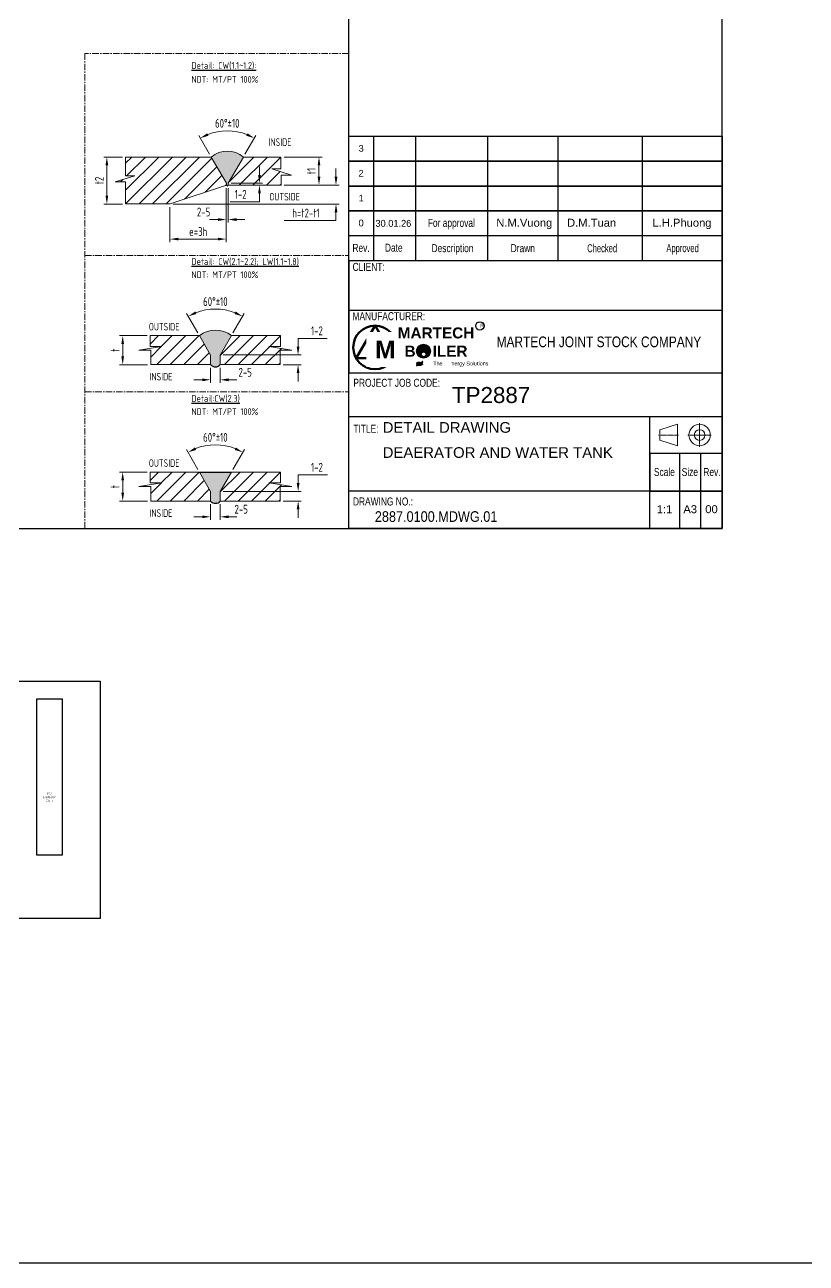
# Model space of a CAD drawing. Header units: millimetres. Extents: x -46397 to 283259, y -8690 to 23983.
# Drawn here: x 27470 to 34975, y -8690 to 3203 of the extents above; entities that cross this region are included whole.
import ezdxf
from ezdxf.enums import TextEntityAlignment as Align

# ---------------------------------------------------------------- set-up
doc = ezdxf.new("R2010")
doc.units = ezdxf.units.MM
doc.linetypes.add('CENTER', pattern=[2, 1.25, -0.25, 0.25, -0.25])
doc.layers.get('Defpoints').update_dxf_attribs({"lineweight": 0})
for name, color, linetype, lineweight in [('AM_8', 1, 'Continuous', 25), ('DAM_8', 1, 'Continuous', 25), ('DCenterline8', 8, 'CENTER', 5), ('Dtext', 255, 'Continuous', 20), ('KÍCH THƯỚC', 8, 'Continuous', 5), ('PHANTOM 2', 8, 'Continuous', 0), ('ĐƯỜNG CƠ BẢN', 7, 'Continuous', 0), ('ĐƯỜNG TÂM', 8, 'CENTER', 5)]:
    doc.layers.add(name, color=color, linetype=linetype, lineweight=lineweight)
doc.styles.add('Chu va so', font='arial.ttf')
doc.styles.add('GHI CHÚ 1', font='isocp_IV25.ttf', dxfattribs={"width": 0.8})
doc.styles.get("Standard").update_dxf_attribs({"font": 'isocp.shx', "width": 0.8})
doc.styles.add('TCVN', font='arial.ttf')
doc.styles.add('TEXT', font='arial.ttf', dxfattribs={"height": 124})
doc.dimstyles.new('1-30SCALE', dxfattribs={"dimtxt": 75, "dimasz": 75, "dimexe": 37.5, "dimexo": 30, "dimgap": 30, "dimtad": 1, "dimtoh": 1, "dimdec": 0, "dimdsep": 46, "dimtxsty": 'GHI CHÚ 1', "dimcen": 0.09, "dimclrd": 256, "dimclre": 256, "dimclrt": 2, "dimadec": 0, "dimazin": 0, "dimtfac": 1, "dimtdec": 0, "dimtofl": 0, "dimtmove": 0, "dimatfit": 3, "dimfxl": 1, "dimlwd": 0, "dimlwe": 0, "dimarcsym": 0})
doc.dimstyles.new('1-30SCALE$2', dxfattribs={"dimtxt": 75, "dimasz": 75, "dimexe": 37.5, "dimexo": 30, "dimgap": 30, "dimtad": 1, "dimtoh": 1, "dimdec": 0, "dimdsep": 46, "dimtxsty": 'GHI CHÚ 1', "dimcen": 0.09, "dimclrd": 256, "dimclre": 256, "dimclrt": 2, "dimadec": 0, "dimazin": 0, "dimtfac": 1, "dimtdec": 0, "dimtofl": 0, "dimtmove": 0, "dimatfit": 3, "dimfxl": 1, "dimlwd": 0, "dimlwe": 0, "dimarcsym": 0})
pattern_1 = [(45, (-210695.01, -22298.64), (-65.100476, 65.100476), [])]
pattern_2 = [(45, (-210695.01, -21797.84), (-65.100476, 65.100476), [])]
pattern_3 = [(45, (-210695.01, -23107.905), (-65.100476, 65.100476), [])]

# ---------------------------------------------------------------- blocks, each defined once
blk = doc.blocks.new('*D166')
at = {"layer": 'Defpoints', "color": 0, "transparency": 16777216}
for p in [(29505, 2177), (29260, 1933), (29570, 1933), (29406, 1681), (29424, 1681)]:
    blk.add_point(p, dxfattribs=at)
at = {"layer": 'PHANTOM 2', "linetype": 'Continuous', "lineweight": 0, "transparency": 16777216}
for p, q in [((29245, 1959), (29141, 2141)), ((29585, 1959), (29690, 2141))]:
    blk.add_line(p, q, dxfattribs=at)
blk.add_arc((29415, 1665), 519, 68.833, 111.167, dxfattribs=at)
at = {"layer": 'PHANTOM 2', "transparency": 16777216}
for points in [[(29233, 2137), (29222, 2161), (29156, 2115)], [(29609, 2161), (29597, 2137), (29675, 2115)]]:
    blk.add_solid(points, dxfattribs=at)
at = {"layer": 'PHANTOM 2', "color": 2, "transparency": 16777216, "insert": (29415, 2257), "char_height": 85, "attachment_point": 5, "style": 'GHI CHÚ 1'}
blk.add_mtext('60°%%P10', dxfattribs=at)
blk = doc.blocks.new('*D167')
at = {"layer": 'Defpoints', "color": 0, "transparency": 16777216}
for p in [(29406, 1663), (28865, 1482), (28865, 1145)]:
    blk.add_point(p, dxfattribs=at)
at = {"layer": 'PHANTOM 2', "linetype": 'Continuous', "lineweight": 0, "transparency": 16777216}
for p, q in [((29406, 1633), (29406, 1115)), ((28865, 1452), (28865, 1115)), ((29326, 1145), (28945, 1145))]:
    blk.add_line(p, q, dxfattribs=at)
at = {"layer": 'PHANTOM 2', "transparency": 16777216}
for points in [[(28945, 1158), (28945, 1132), (28865, 1145)], [(29326, 1158), (29326, 1132), (29406, 1145)]]:
    blk.add_solid(points, dxfattribs=at)
at = {"layer": 'PHANTOM 2', "color": 2, "transparency": 16777216, "insert": (29136, 1217), "char_height": 85, "attachment_point": 5, "style": 'GHI CHÚ 1'}
blk.add_mtext('e=3h', dxfattribs=at)
blk = doc.blocks.new('*D168')
at = {"layer": 'Defpoints', "color": 0, "transparency": 16777216}
for p in [(29931, 1933), (30296, 1933), (29931, 1663)]:
    blk.add_point(p, dxfattribs=at)
at = {"layer": 'PHANTOM 2', "linetype": 'Continuous', "lineweight": 0, "transparency": 16777216}
for p, q in [((29961, 1933), (30326, 1933)), ((30296, 1743), (30296, 1853)), ((29961, 1663), (30326, 1663))]:
    blk.add_line(p, q, dxfattribs=at)
at = {"layer": 'PHANTOM 2', "transparency": 16777216}
for points in [[(30283, 1853), (30309, 1853), (30296, 1933)], [(30283, 1743), (30309, 1743), (30296, 1663)]]:
    blk.add_solid(points, dxfattribs=at)
at = {"layer": 'PHANTOM 2', "color": 2, "transparency": 16777216, "insert": (30223, 1798), "char_height": 85, "attachment_point": 5, "rotation": 90, "style": 'GHI CHÚ 1'}
blk.add_mtext('t1', dxfattribs=at)
blk = doc.blocks.new('*D169')
at = {"layer": 'Defpoints', "color": 0, "transparency": 16777216}
for p in [(28259, 1933), (28439, 1933), (28439, 1482)]:
    blk.add_point(p, dxfattribs=at)
at = {"layer": 'PHANTOM 2', "linetype": 'Continuous', "lineweight": 0, "transparency": 16777216}
for p, q in [((28409, 1933), (28229, 1933)), ((28259, 1562), (28259, 1853)), ((28409, 1482), (28229, 1482))]:
    blk.add_line(p, q, dxfattribs=at)
at = {"layer": 'PHANTOM 2', "transparency": 16777216}
for points in [[(28246, 1853), (28272, 1853), (28259, 1933)], [(28246, 1562), (28272, 1562), (28259, 1482)]]:
    blk.add_solid(points, dxfattribs=at)
at = {"layer": 'PHANTOM 2', "color": 2, "transparency": 16777216, "insert": (28187, 1708), "char_height": 85, "attachment_point": 5, "rotation": 90, "style": 'GHI CHÚ 1'}
blk.add_mtext('t2', dxfattribs=at)
blk = doc.blocks.new('*D170')
at = {"layer": 'Defpoints', "color": 0, "transparency": 16777216}
for p in [(29931, 1663), (30459, 1663), (28865, 1482)]:
    blk.add_point(p, dxfattribs=at)
at = {"layer": 'PHANTOM 2', "linetype": 'Continuous', "lineweight": 0, "transparency": 16777216}
for p, q in [((30459, 1743), (30459, 1823)), ((29961, 1663), (30489, 1663)), ((28895, 1482), (30489, 1482)), ((29962, 1322), (30459, 1322)), ((30459, 1402), (30459, 1322))]:
    blk.add_line(p, q, dxfattribs=at)
at = {"layer": 'PHANTOM 2', "transparency": 16777216}
for points in [[(30446, 1743), (30473, 1743), (30459, 1663)], [(30446, 1402), (30473, 1402), (30459, 1482)]]:
    blk.add_solid(points, dxfattribs=at)
at = {"layer": 'PHANTOM 2', "color": 2, "transparency": 16777216, "insert": (30171, 1395), "char_height": 85, "attachment_point": 5, "style": 'GHI CHÚ 1'}
blk.add_mtext('h=t2-t1', dxfattribs=at)
blk = doc.blocks.new('*D171')
at = {"layer": 'Defpoints', "color": 0, "transparency": 16777216}
for p in [(29424, 1681), (29424, 1663), (29724, 1663)]:
    blk.add_point(p, dxfattribs=at)
at = {"layer": 'PHANTOM 2', "linetype": 'Continuous', "lineweight": 0, "transparency": 16777216}
for p, q in [((29724, 1761), (29724, 1841)), ((29454, 1681), (29754, 1681)), ((29454, 1663), (29754, 1663)), ((29724, 1583), (29724, 1503)), ((29443, 1503), (29724, 1503))]:
    blk.add_line(p, q, dxfattribs=at)
at = {"layer": 'PHANTOM 2', "transparency": 16777216}
for points in [[(29711, 1761), (29738, 1761), (29724, 1681)], [(29711, 1583), (29738, 1583), (29724, 1663)]]:
    blk.add_solid(points, dxfattribs=at)
at = {"layer": 'PHANTOM 2', "color": 2, "transparency": 16777216, "insert": (29544, 1575), "char_height": 85, "attachment_point": 5, "style": 'GHI CHÚ 1'}
blk.add_mtext('1-2', dxfattribs=at)
blk = doc.blocks.new('*D172')
at = {"layer": 'Defpoints', "color": 0, "transparency": 16777216}
for p in [(29406, 1663), (29424, 1663), (29424, 1333)]:
    blk.add_point(p, dxfattribs=at)
at = {"layer": 'PHANTOM 2', "linetype": 'Continuous', "lineweight": 0, "transparency": 16777216}
for p, q in [((29406, 1633), (29406, 1303)), ((29424, 1633), (29424, 1303)), ((29326, 1333), (29246, 1333)), ((29504, 1333), (29584, 1333))]:
    blk.add_line(p, q, dxfattribs=at)
at = {"layer": 'PHANTOM 2', "transparency": 16777216}
for points in [[(29326, 1346), (29326, 1319), (29406, 1333)], [(29504, 1346), (29504, 1319), (29424, 1333)]]:
    blk.add_solid(points, dxfattribs=at)
at = {"layer": 'PHANTOM 2', "color": 2, "transparency": 16777216, "insert": (29188, 1405), "char_height": 85, "attachment_point": 5, "style": 'GHI CHÚ 1'}
blk.add_mtext('2-5', dxfattribs=at)
blk = doc.blocks.new('*D175')
at = {"layer": 'Defpoints', "color": 0, "transparency": 16777216}
for p in [(29392, 465), (29147, 218), (29455, 218), (29255, 32), (29347, 32)]:
    blk.add_point(p, dxfattribs=at)
at = {"layer": 'PHANTOM 2', "linetype": 'Continuous', "lineweight": 0, "transparency": 16777216}
for p, q in [((29132, 244), (29025, 429)), ((29470, 244), (29577, 429))]:
    blk.add_line(p, q, dxfattribs=at)
blk.add_arc((29301, -48), 521, 68.8019, 111.1981, dxfattribs=at)
at = {"layer": 'PHANTOM 2', "transparency": 16777216}
for points in [[(29118, 426), (29107, 450), (29040, 403)], [(29495, 450), (29484, 426), (29562, 403)]]:
    blk.add_solid(points, dxfattribs=at)
at = {"layer": 'PHANTOM 2', "color": 2, "transparency": 16777216, "insert": (29301, 545), "char_height": 85, "attachment_point": 5, "style": 'GHI CHÚ 1'}
blk.add_mtext('60°%%P10', dxfattribs=at)
blk = doc.blocks.new('*D176')
at = {"layer": 'Defpoints', "color": 0, "transparency": 16777216}
for p in [(29255, -61), (29347, -61), (29347, -206)]:
    blk.add_point(p, dxfattribs=at)
at = {"layer": 'PHANTOM 2', "linetype": 'Continuous', "lineweight": 0, "transparency": 16777216}
for p, q in [((29255, -91), (29255, -236)), ((29347, -91), (29347, -236)), ((29175, -206), (29095, -206)), ((29427, -206), (29507, -206))]:
    blk.add_line(p, q, dxfattribs=at)
at = {"layer": 'PHANTOM 2', "transparency": 16777216}
for points in [[(29175, -193), (29175, -220), (29255, -206)], [(29427, -193), (29427, -220), (29347, -206)]]:
    blk.add_solid(points, dxfattribs=at)
at = {"layer": 'PHANTOM 2', "color": 2, "transparency": 16777216, "insert": (29587, -134), "char_height": 85, "attachment_point": 5, "style": 'GHI CHÚ 1'}
blk.add_mtext('2-5', dxfattribs=at)
blk = doc.blocks.new('*D177')
at = {"layer": 'Defpoints', "color": 0, "transparency": 16777216}
for p in [(29347, 32), (30095, 32), (29923, -61)]:
    blk.add_point(p, dxfattribs=at)
at = {"layer": 'PHANTOM 2', "linetype": 'Continuous', "lineweight": 0, "transparency": 16777216}
for p, q in [((30095, 112), (30095, 192)), ((30376, 192), (30095, 192)), ((29377, 32), (30125, 32)), ((29953, -61), (30125, -61)), ((30095, -141), (30095, -221))]:
    blk.add_line(p, q, dxfattribs=at)
at = {"layer": 'PHANTOM 2', "transparency": 16777216}
for points in [[(30082, 112), (30108, 112), (30095, 32)], [(30082, -141), (30108, -141), (30095, -61)]]:
    blk.add_solid(points, dxfattribs=at)
at = {"layer": 'PHANTOM 2', "color": 2, "transparency": 16777216, "insert": (30276, 264), "char_height": 85, "attachment_point": 5, "style": 'GHI CHÚ 1'}
blk.add_mtext('1-2', dxfattribs=at)
blk = doc.blocks.new('*D178')
at = {"layer": 'Defpoints', "color": 0, "transparency": 16777216}
for p in [(28411, 218), (28675, 218), (28680, -61)]:
    blk.add_point(p, dxfattribs=at)
at = {"layer": 'PHANTOM 2', "linetype": 'Continuous', "lineweight": 0, "transparency": 16777216}
for p, q in [((28645, 218), (28381, 218)), ((28411, 19), (28411, 138)), ((28650, -61), (28381, -61))]:
    blk.add_line(p, q, dxfattribs=at)
at = {"layer": 'PHANTOM 2', "transparency": 16777216}
for points in [[(28398, 138), (28424, 138), (28411, 218)], [(28398, 19), (28424, 19), (28411, -61)]]:
    blk.add_solid(points, dxfattribs=at)
at = {"layer": 'PHANTOM 2', "color": 2, "transparency": 16777216, "insert": (28338, 78), "char_height": 85, "attachment_point": 5, "rotation": 90, "style": 'GHI CHÚ 1'}
blk.add_mtext('t', dxfattribs=at)
blk = doc.blocks.new('*D162')
at = {"layer": 'Defpoints', "color": 0, "transparency": 16777216}
for p in [(29393, -840), (29147, -1092), (29455, -1092), (29255, -1278), (29347, -1278)]:
    blk.add_point(p, dxfattribs=at)
at = {"layer": 'PHANTOM 2', "linetype": 'Continuous', "lineweight": 0, "transparency": 16777216}
for p, q in [((29132, -1066), (29023, -876)), ((29470, -1066), (29579, -876))]:
    blk.add_line(p, q, dxfattribs=at)
blk.add_arc((29301, -1358), 527, 68.7103, 111.2897, dxfattribs=at)
at = {"layer": 'PHANTOM 2', "transparency": 16777216}
for points in [[(29116, -880), (29104, -856), (29038, -902)], [(29498, -856), (29487, -880), (29564, -902)]]:
    blk.add_solid(points, dxfattribs=at)
at = {"layer": 'PHANTOM 2', "color": 2, "transparency": 16777216, "insert": (29301, -759), "char_height": 85, "attachment_point": 5, "style": 'GHI CHÚ 1'}
blk.add_mtext('60°%%P10', dxfattribs=at)
blk = doc.blocks.new('*D163')
at = {"layer": 'Defpoints', "color": 0, "transparency": 16777216}
for p in [(29255, -1371), (29347, -1371), (29347, -1522)]:
    blk.add_point(p, dxfattribs=at)
at = {"layer": 'PHANTOM 2', "linetype": 'Continuous', "lineweight": 0, "transparency": 16777216}
for p, q in [((29255, -1401), (29255, -1552)), ((29347, -1401), (29347, -1552)), ((29175, -1522), (29095, -1522)), ((29427, -1522), (29507, -1522))]:
    blk.add_line(p, q, dxfattribs=at)
at = {"layer": 'PHANTOM 2', "transparency": 16777216}
for points in [[(29175, -1509), (29175, -1535), (29255, -1522)], [(29427, -1509), (29427, -1535), (29347, -1522)]]:
    blk.add_solid(points, dxfattribs=at)
at = {"layer": 'PHANTOM 2', "color": 2, "transparency": 16777216, "insert": (29549, -1449), "char_height": 85, "attachment_point": 5, "style": 'GHI CHÚ 1'}
blk.add_mtext('2-5', dxfattribs=at)
blk = doc.blocks.new('*D164')
at = {"layer": 'Defpoints', "color": 0, "transparency": 16777216}
for p in [(29347, -1278), (30096, -1278), (29923, -1371)]:
    blk.add_point(p, dxfattribs=at)
at = {"layer": 'PHANTOM 2', "linetype": 'Continuous', "lineweight": 0, "transparency": 16777216}
for p, q in [((30096, -1198), (30096, -1118)), ((30377, -1118), (30096, -1118)), ((29377, -1278), (30126, -1278)), ((29953, -1371), (30126, -1371)), ((30096, -1451), (30096, -1531))]:
    blk.add_line(p, q, dxfattribs=at)
at = {"layer": 'PHANTOM 2', "transparency": 16777216}
for points in [[(30082, -1198), (30109, -1198), (30096, -1278)], [(30082, -1451), (30109, -1451), (30096, -1371)]]:
    blk.add_solid(points, dxfattribs=at)
at = {"layer": 'PHANTOM 2', "color": 2, "transparency": 16777216, "insert": (30276, -1046), "char_height": 85, "attachment_point": 5, "style": 'GHI CHÚ 1'}
blk.add_mtext('1-2', dxfattribs=at)
blk = doc.blocks.new('*D165')
at = {"layer": 'Defpoints', "color": 0, "transparency": 16777216}
for p in [(28411, -1092), (28675, -1092), (28680, -1371)]:
    blk.add_point(p, dxfattribs=at)
at = {"layer": 'PHANTOM 2', "linetype": 'Continuous', "lineweight": 0, "transparency": 16777216}
for p, q in [((28645, -1092), (28381, -1092)), ((28411, -1291), (28411, -1172)), ((28650, -1371), (28381, -1371))]:
    blk.add_line(p, q, dxfattribs=at)
at = {"layer": 'PHANTOM 2', "transparency": 16777216}
for points in [[(28398, -1172), (28424, -1172), (28411, -1092)], [(28398, -1291), (28424, -1291), (28411, -1371)]]:
    blk.add_solid(points, dxfattribs=at)
at = {"layer": 'PHANTOM 2', "color": 2, "transparency": 16777216, "insert": (28338, -1232), "char_height": 85, "attachment_point": 5, "rotation": 90, "style": 'GHI CHÚ 1'}
blk.add_mtext('t', dxfattribs=at)
blk = doc.blocks.new('*U1812')
at = {"lineweight": 25}
for p, q in [((12501, 4145, 0), (12501, 2829, 0)), ((12944, 4145, 0), (12944, 2829, 0)), ((13704, 4145, 0), (13704, 2829, 0)), ((14449, 4145, 0), (14449, 2829, 0)), ((15339, 4145, 0), (15339, 2829, 0)), ((12238, 2305), (16185, 2305)), ((15735, 790, 0), (15735, 0)), ((15961, 0), (15961, 790, 0))]:
    blk.add_line(p, q, dxfattribs=at)
at = {"lineweight": 25, "elevation": 0}
for points in [[(16254, 11249), (16385, 11249), (16385, 11148)], [(-364, -396), (-364, -594), (-142, -594)]]:
    blk.add_lwpolyline(points, dxfattribs=at)
at = {"lineweight": 25}
for points in [[(0, 0), (16185, 0), (16185, 10602), (0, 10602)], [(0, 0), (12238, 0), (12238, 10602), (0, 10602)], [(12238, 4145), (16185, 4145), (16185, 0), (12238, 0)], [(12238, 4145), (16185, 4145), (16185, 3882), (12238, 3882)], [(12238, 3882), (16185, 3882), (16185, 3619), (12238, 3619)], [(12238, 3619), (16185, 3619), (16185, 3356), (12238, 3356)], [(12238, 3356), (16185, 3356), (16185, 3092), (12238, 3092)], [(12238, 1645), (16185, 1645), (16185, 2829), (12238, 2829)], [(12238, 1184), (16185, 1184), (16185, 395), (12238, 395)], [(15422, 1184), (16185, 1184), (16185, 0), (15422, 0)]]:
    blk.add_lwpolyline(points, close=True, dxfattribs=at)
at = {"lineweight": 50}
blk.add_lwpolyline([(12516, 2144), (12316, 1798), (12715, 1798)], close=True, dxfattribs=at)
at = {"color": 2, "lineweight": 20, "elevation": 0}
blk.add_lwpolyline([(15525, 931), (15715, 874), (15715, 1100), (15525, 1043)], close=True, dxfattribs=at)
at = {"lineweight": 25, "elevation": 0}
blk.add_lwpolyline([(15422, 395), (16185, 395), (16185, 790), (15422, 790)], close=True, dxfattribs=at)
at = {"lineweight": 50}
blk.add_circle((12516, 1913), 230, dxfattribs=at)
at = {"color": 2, "lineweight": 20}
for radius in [113, 56.4]:
    blk.add_circle((15947, 987, 0), radius, dxfattribs=at)
at = {"lineweight": 25}
blk.add_circle((-165, -395, 0), 49.1, dxfattribs=at)
at = {"layer": 'DCenterline8', "lineweight": 0, "ltscale": 2}
for p, q in [((15947, 1111, 0), (15947, 863, 0)), ((15823, 987, 0), (16071, 987, 0))]:
    blk.add_line(p, q, dxfattribs=at)
at = {"layer": 'DCenterline8', "lineweight": 0}
blk.add_line((15512, 987, 0), (15725, 987, 0), dxfattribs=at)
at = {"color": 5, "style": 'Chu va so'}
for s, height, width, p in [('For approval', 84.59, 0.75, (13323, 3187, 0)), ('Rev.', 84.6, 0.75, (12368, 2923)), ('Date', 84.6, 0.75, (12714, 2925, 0)), ('Description', 84.59, 0.75, (13335, 2920, 0)), ('Drawn', 84.6, 0.75, (14078, 2920, 0)), ('Checked', 84.6, 0.65, (14917, 2919)), ('Approved', 84.6, 0.65, (15767, 2920, 0)), ('CLIENT:', 84.6, 0.75, (12449, 2722, 1)), ('PROJECT JOB CODE:', 84.59, 0.75, (12745, 1497)), ('TITLE:', 84.6, 0.75, (12420, 1011, 1)), ('Scale', 84.6, 0.75, (15575, 554, 0)), ('Size', 84.6, 0.75, (15844, 554, 0)), ('Rev. ', 84.6, 0.75, (16090, 554, 0)), ('DRAWING NO.:', 84.59, 0.75, (12600, 242, 1))]:
    blk.add_text(s, height=height, dxfattribs=dict(at, width=width)).set_placement(p, align=Align.CENTER)
at = {"color": 5, "lineweight": 25, "insert": (13579, 1971, 0), "char_height": 112.79, "width": 2607.36, "attachment_point": 4, "style": 'Chu va so'}
blk.add_mtext('\\pxqc;{\\W0.8;MARTECH JOINT STOCK COMPANY}', dxfattribs=at)
at = {"layer": 'Dtext', "ltscale": 0.1}
for tag, p, height, style in [('FOR_APPROVAL3', (13047, 3977, -1), 84.6, 'TCVN'), ('REV_3', (12342, 3982), 70.5, 'TCVN'), ('FOR_APPROVAL2', (13047, 3714, -1), 84.6, 'TCVN'), ('REV_2', (12342, 3719), 70.5, 'TCVN'), ('FOR_APPROVAL1', (13047, 3451, -1), 84.6, 'TCVN'), ('REV_1', (12342, 3456), 70.5, 'TCVN'), ('NGUOI_VE', (13798, 3189, -1), 84.6, 'TCVN'), ('NGUOI_KIEM_2', (14546, 3189, -1), 84.6, 'TCVN'), ('NGUOI_DUYET', (15449, 3189, -1), 84.6, 'TCVN'), ('REV_0', (12342, 3193), 70.5, 'TCVN'), ('1.1_A4', (15494, 161, -1), 84.6, 'Chu va so'), ('A4_A4', (15775, 161, -1), 84.6, 'Chu va so'), ('REV.', (16007, 161, -1), 84.6, 'Chu va so')]:
    blk.add_attdef(tag, p, '', height=height, dxfattribs=dict(at, style=style))
for tag, p, height, style, width in [('NGAY_REV03', (12521, 3977, -1), 73.3, 'TCVN', 0.95), ('NGAY_REV02', (12521, 3714, -1), 73.3, 'TCVN', 0.95), ('NGAY_REV01', (12521, 3451, -1), 73.3, 'TCVN', 0.95), ('NGAY_REV0', (12521, 3188, -1), 73.3, 'TCVN', 0.95), ('DWD.NO', (12514, 69, -1), 113, 'Chu va so', 0.85)]:
    blk.add_attdef(tag, p, '', height=height, dxfattribs=dict(at, style=style, width=width))
at = {"layer": 'Dtext', "lineweight": 25, "ltscale": 0.1, "style": 'Chu va so'}
for tag, p, height in [('PROJECT_CODE', (13329, 1325), 169), ('TITLE1', (12597, 1011, -1), 113), ('TITLE2', (12597, 745, -1), 113), ('TITLE3', (12597, 482, -1), 113)]:
    blk.add_attdef(tag, p, '', height=height, dxfattribs=at)
at = {"insert": (12517, 1983), "char_height": 185.32, "attachment_point": 1, "style": 'TEXT', "bg_fill": 2}
blk.add_mtext('\\pxqc;{\\fArial|b1|i0|c0|p34;M}', dxfattribs=at)
at = {"insert": (12762, 2124), "char_height": 115.82, "width": 797.69, "attachment_point": 1, "style": 'TEXT', "bg_fill": 2}
blk.add_mtext('\\pxqc;{\\fArial|b1|i0|c0|p34;MARTECH\\PB    ILER}', dxfattribs=at)
h = blk.add_hatch(color=256)
h.dxf.hatch_style = 1
edge = h.paths.add_edge_path()
edge.add_spline(control_points=[(12956, 1732), (12959, 1735), (12973, 1745), (13002, 1731), (13015, 1747), (13020, 1753)], knot_values=[0, 0, 0, 0, 0.315535, 1.31207, 1.873609, 1.873609, 1.873609, 1.873609], degree=3, periodic=0)
edge.add_spline(control_points=[(13020, 1753), (13016, 1749), (13001, 1735), (12969, 1752), (12958, 1735), (12956, 1732)], knot_values=[0, 0, 0, 0, 0.411397, 1.576501, 1.877595, 1.877595, 1.877595, 1.877595], degree=3, periodic=0)
edge = h.paths.add_edge_path()
edge.add_spline(control_points=[(12956, 1718), (12959, 1720), (12973, 1730), (13002, 1716), (13015, 1733), (13020, 1739)], knot_values=[0, 0, 0, 0, 0.315535, 1.31207, 1.873609, 1.873609, 1.873609, 1.873609], degree=3, periodic=0)
edge.add_spline(control_points=[(13020, 1739), (13016, 1735), (13001, 1721), (12969, 1738), (12958, 1721), (12956, 1718)], knot_values=[0, 0, 0, 0, 0.411397, 1.576501, 1.877595, 1.877595, 1.877595, 1.877595], degree=3, periodic=0)
at = {"color": 7}
for centre in [(12970, 1890), (12970, 1873), (12978, 1854), (12987, 1890), (12987, 1873), (12992, 1837), (12995, 1854), (13004, 1890), (13004, 1873), (13022, 1890), (13022, 1873), (13039, 1890), (13039, 1873), (13056, 1890), (13056, 1873), (13074, 1890), (13074, 1873), (13091, 1890), (13091, 1873)]:
    blk.add_circle(centre, 7.01, dxfattribs=at)
for points in [[(12956, 1746), (12963, 1754), (13008, 1757), (13020, 1767)], [(12956, 1746), (12966, 1752), (13004, 1752), (13020, 1767)], [(12956, 1732), (12963, 1741), (13008, 1744), (13020, 1753)], [(12956, 1732), (12966, 1738), (13004, 1739), (13020, 1753)], [(12956, 1718), (12963, 1727), (13008, 1730), (13020, 1739)], [(12956, 1718), (12966, 1724), (13004, 1725), (13020, 1739)]]:
    blk.add_spline(points, degree=3)
at = {"color": 5, "style": 'Chu va so', "width": 0.75}
blk.add_text('MANUFACTURER:', height=84.59, dxfattribs=at).set_placement((12662, 2201, 1), align=Align.CENTER)
at = {"attachment_point": 1, "style": 'TEXT', "bg_fill": 2}
for s, insert, char_height in [('\\pxqc;R', (13628, 2163), 40.5), ('\\pxqc;The      nergy Solutions', (13132, 1763), 40.54)]:
    blk.add_mtext(s, dxfattribs=dict(at, insert=insert, char_height=char_height))
at = {"layer": 'DAM_8'}
h = blk.add_hatch(color=7, dxfattribs=at)
edge = h.paths.add_edge_path()
edge.add_arc((13029, 1873), 73.8, 191.4592, 461.3375)
edge.add_arc((13029, 1873), 73.8, 101.3375, 191.4592)
edge = h.paths.add_edge_path(flags=16)
edge.add_arc((12992, 1837), 7.01, -289.458, 11.4592, ccw=False)
edge.add_arc((12992, 1837), 7.01, 11.4592, 70.542, ccw=False)
edge = h.paths.add_edge_path(flags=16)
edge.add_arc((13091, 1873), 7.01, -211.5113, 11.4592, ccw=False)
edge.add_arc((13091, 1873), 7.01, 11.4592, 148.4887, ccw=False)
edge = h.paths.add_edge_path(flags=16)
edge.add_arc((12978, 1854), 7.01, -304.2526, 11.4592, ccw=False)
edge.add_arc((12978, 1854), 7.01, 11.4592, 55.7474, ccw=False)
edge = h.paths.add_edge_path(flags=16)
edge.add_arc((13091, 1890), 7.01, -200.2428, 11.4592, ccw=False)
edge.add_arc((13091, 1890), 7.01, 11.4592, 159.7572, ccw=False)
edge = h.paths.add_edge_path(flags=16)
edge.add_arc((13074, 1873), 7.01, -219.051, 11.4592, ccw=False)
edge.add_arc((13074, 1873), 7.01, 11.4592, 140.949, ccw=False)
edge = h.paths.add_edge_path(flags=16)
edge.add_arc((12995, 1854), 7.01, -292.0311, 11.4592, ccw=False)
edge.add_arc((12995, 1854), 7.01, 11.4592, 67.9689, ccw=False)
edge = h.paths.add_edge_path(flags=16)
edge.add_arc((12970, 1873), 7.01, -319.4544, 11.4592, ccw=False)
edge.add_arc((12970, 1873), 7.01, 11.4592, 40.5456, ccw=False)
edge = h.paths.add_edge_path(flags=16)
edge.add_arc((13074, 1890), 7.01, -206.0119, 11.4592, ccw=False)
edge.add_arc((13074, 1890), 7.01, 11.4592, 153.9881, ccw=False)
edge = h.paths.add_edge_path(flags=16)
edge.add_arc((13030, 1840), 25.1, -262.499, 11.4592, ccw=False)
edge.add_arc((13030, 1840), 25.1, 11.4592, 97.501, ccw=False)
edge = h.paths.add_edge_path(flags=16)
edge.add_arc((12970, 1890), 7.01, -332.7707, 11.4592, ccw=False)
edge.add_arc((12970, 1890), 7.01, 11.4592, 27.2293, ccw=False)
edge = h.paths.add_edge_path(flags=16)
edge.add_arc((13056, 1873), 7.01, -230.166, 11.4592, ccw=False)
edge.add_arc((13056, 1873), 7.01, 11.4592, 129.834, ccw=False)
edge = h.paths.add_edge_path(flags=16)
edge.add_arc((12987, 1873), 7.01, -307.6137, 11.4592, ccw=False)
edge.add_arc((12987, 1873), 7.01, 11.4592, 52.3863, ccw=False)
edge = h.paths.add_edge_path(flags=16)
edge.add_arc((13039, 1873), 7.01, -246.4575, 11.4592, ccw=False)
edge.add_arc((13039, 1873), 7.01, 11.4592, 113.5425, ccw=False)
edge = h.paths.add_edge_path(flags=16)
edge.add_arc((13004, 1873), 7.01, -290.4056, 11.4592, ccw=False)
edge.add_arc((13004, 1873), 7.01, 11.4592, 69.5944, ccw=False)
edge = h.paths.add_edge_path(flags=16)
edge.add_arc((13056, 1890), 7.01, -215.7954, 11.4592, ccw=False)
edge.add_arc((13056, 1890), 7.01, 11.4592, 144.2046, ccw=False)
edge = h.paths.add_edge_path(flags=16)
edge.add_arc((13022, 1873), 7.01, -268.4837, 11.4592, ccw=False)
edge.add_arc((13022, 1873), 7.01, 11.4592, 91.5163, ccw=False)
edge = h.paths.add_edge_path(flags=16)
edge.add_arc((12987, 1890), 7.01, -322.0207, 11.4592, ccw=False)
edge.add_arc((12987, 1890), 7.01, 11.4592, 37.9793, ccw=False)
edge = h.paths.add_edge_path(flags=16)
edge.add_arc((13022, 1890), 7.01, -267.4803, 11.4592, ccw=False)
edge.add_arc((13022, 1890), 7.01, 11.4592, 92.5197, ccw=False)
edge = h.paths.add_edge_path(flags=16)
edge.add_arc((13039, 1890), 7.01, -234.0834, 11.4592, ccw=False)
edge.add_arc((13039, 1890), 7.01, 11.4592, 125.9166, ccw=False)
edge = h.paths.add_edge_path(flags=16)
edge.add_arc((13004, 1890), 7.01, -301.7345, 11.4592, ccw=False)
edge.add_arc((13004, 1890), 7.01, 11.4592, 58.2655, ccw=False)
blk.add_circle((13625, 2141), 44.1)
at = {"color": 7}
for centre, radius in [((13029, 1873), 73.8), ((13030, 1840), 25.1)]:
    blk.add_circle(centre, radius, dxfattribs=at)

msp = doc.modelspace()

# ---------------------------------------------------------------- hatches: boundary and pattern name
at = {"layer": 'AM_8', "lineweight": 5}
h = msp.add_hatch(dxfattribs=at)
h.set_pattern_fill('ANSI31', color=8, scale=28.997158, style=0)
h.set_pattern_definition(pattern_1)
h.paths.add_polyline_path([(28439.3, 1752.84), (28526.12, 1752.84), (28338.12, 1694.46), (28439.22, 1694.46), (28439.22, 1482.24), (28865.22, 1482.24), (29406.27, 1662.59), (29406.27, 1680.62), (29260.49, 1933.11), (28439.3, 1933.11)])
h = msp.add_hatch(dxfattribs=at)
h.set_pattern_fill('ANSI31', color=8, scale=28.997158, style=0)
h.set_pattern_definition(pattern_1)
h.paths.add_polyline_path([(29424.3, 1680.62), (29424.3, 1662.59), (29931.17, 1662.59), (29931.17, 1760.38), (30032.27, 1760.38), (29844.28, 1818.77), (29931.09, 1818.77), (29931.09, 1933.11), (29570.07, 1933.11)])
h = msp.add_hatch(dxfattribs=at)
h.set_pattern_fill('ANSI31', color=8, scale=28.997158, style=0)
h.set_pattern_definition(pattern_2)
h.paths.add_polyline_path([(28566, 78.46), (28679.51, 78.46), (28679.51, -60.86), (29254.67, -60.86), (29254.67, 31.93), (29147.36, 217.79), (28674.69, 217.79), (28674.69, 113.13), (28787.79, 113.13)])
h = msp.add_hatch(dxfattribs=at)
h.set_pattern_fill('ANSI31', color=8, scale=28.997158, style=0)
h.set_pattern_definition(pattern_2)
h.paths.add_polyline_path([(30036.13, 78.46), (29922.62, 78.46), (29922.62, -60.86), (29347.46, -60.86), (29347.46, 31.93), (29454.76, 217.79), (29927.43, 217.79), (29927.43, 113.13), (29814.34, 113.13)])
h = msp.add_hatch(dxfattribs=at)
h.set_pattern_fill('ANSI31', color=8, scale=28.997158, style=0)
h.set_pattern_definition(pattern_3)
h.paths.add_polyline_path([(28566, -1231.6), (28679.51, -1231.6), (28679.51, -1370.92), (29254.67, -1370.92), (29254.67, -1278.13), (29147.36, -1092.28), (28674.69, -1092.28), (28674.69, -1196.94), (28787.79, -1196.94)])
h = msp.add_hatch(dxfattribs=at)
h.set_pattern_fill('ANSI31', color=8, scale=28.997158, style=0)
h.set_pattern_definition(pattern_3)
h.paths.add_polyline_path([(30036.13, -1231.6), (29922.62, -1231.6), (29922.62, -1370.92), (29347.46, -1370.92), (29347.46, -1278.13), (29454.76, -1092.28), (29927.43, -1092.28), (29927.43, -1196.94), (29814.34, -1196.94)])
at = {"layer": 'ĐƯỜNG CƠ BẢN'}
h = msp.add_hatch(color=256, dxfattribs=at)
h.set_gradient(color1=(0, 0, 255), color2=(255, 255, 0), name='INVHEMISPHERICAL')
edge = h.paths.add_edge_path()
edge.add_line((29260.49, 1933.11), (29406.27, 1680.62))
edge.add_line((29406.27, 1680.62), (29406.27, 1662.59))
edge.add_arc((29415.28, 1666.5), 9.83, 203.461339, 336.538661)
edge.add_line((29424.3, 1662.59), (29424.3, 1680.62))
edge.add_line((29424.3, 1680.62), (29570.07, 1933.11))
edge.add_arc((29415.28, 1749.53), 240.13, 49.863014, 130.136986)
h = msp.add_hatch(color=256, dxfattribs=at)
h.set_gradient(color1=(0, 0, 255), color2=(255, 255, 0), name='INVHEMISPHERICAL')
edge = h.paths.add_edge_path()
edge.add_line((29147.36, 217.79), (29254.67, 31.93))
edge.add_line((29254.67, 31.93), (29254.67, -60.86))
edge.add_arc((29301.06, -20.06), 61.78, 221.327999, 318.672001)
edge.add_line((29347.46, -60.86), (29347.46, 31.93))
edge.add_line((29347.46, 31.93), (29454.76, 217.79))
edge.add_arc((29301.06, 24.1), 247.26, 51.567221, 128.432779)
h = msp.add_hatch(color=256, dxfattribs=at)
h.set_gradient(color1=(0, 0, 255), color2=(255, 255, 0), name='INVHEMISPHERICAL')
h.paths.add_polyline_path([(29147.36, -1092.28), (29254.67, -1278.13), (29254.67, -1370.92, 0.45227395), (29347.46, -1370.92), (29347.46, -1278.13), (29454.76, -1092.28)])

# ---------------------------------------------------------------- linework, layer by layer
at = {"ltscale": 20}
msp.add_line((29147.36, -1092.28), (29454.76, -1092.28), dxfattribs=at)
for points in [[(-5297.58, 11840.68), (283258.8, 11840.68), (283258.8, -8689.89), (-5297.58, -8689.89)], [(20348.92, -3099.07), (28193.58, -3099.07), (28193.58, -5378.64), (20348.92, -5378.64)], [(27585.88, -3271.09), (27830.88, -3271.09), (27830.88, -4771.09), (27585.88, -4771.09)]]:
    msp.add_lwpolyline(points, close=True)
at = {"color": 1}
for centre, radius, start, end in [((29415.28, 1666.5), 9.83, 203.461339, 336.538661), ((29301.06, -20.06), 61.78, 221.327999, 318.672001), ((29301.06, -1330.12), 61.78, 221.327999, 318.672001)]:
    msp.add_arc(centre, radius, start, end, dxfattribs=at)
at = {"layer": 'KÍCH THƯỚC', "ltscale": 5}
for points in [[(28674.69, 217.79), (28674.69, 113.13), (28787.79, 113.13), (28566, 78.46), (28679.51, 78.46), (28679.51, -60.86)], [(29927.43, 217.79), (29927.43, 113.13), (29814.34, 113.13), (30036.13, 78.46), (29922.62, 78.46), (29922.62, -60.86)], [(28674.69, -1092.28), (28674.69, -1196.94), (28787.79, -1196.94), (28566, -1231.6), (28679.51, -1231.6), (28679.51, -1370.92)], [(29927.43, -1092.28), (29927.43, -1196.94), (29814.34, -1196.94), (30036.13, -1231.6), (29922.62, -1231.6), (29922.62, -1370.92)]]:
    msp.add_lwpolyline(points, dxfattribs=at)
at = {"layer": 'ĐƯỜNG CƠ BẢN', "ltscale": 5}
for p, q in [((29147.36, 217.79), (28674.69, 217.79)), ((29254.67, 31.93), (29147.36, 217.79)), ((29347.46, 31.93), (29454.76, 217.79)), ((29454.76, 217.79), (29927.43, 217.79)), ((29254.67, -60.86), (29254.67, 31.93)), ((29347.46, -60.86), (29347.46, 31.93)), ((28679.51, -60.86), (29254.67, -60.86)), ((29922.62, -60.86), (29347.46, -60.86)), ((29147.36, -1092.28), (28674.69, -1092.28)), ((29254.67, -1278.13), (29147.36, -1092.28)), ((29347.46, -1278.13), (29454.76, -1092.28)), ((29454.76, -1092.28), (29927.43, -1092.28)), ((29254.67, -1370.92), (29254.67, -1278.13)), ((29347.46, -1370.92), (29347.46, -1278.13)), ((28679.51, -1370.92), (29254.67, -1370.92)), ((29922.62, -1370.92), (29347.46, -1370.92))]:
    msp.add_line(p, q, dxfattribs=at)
at = {"layer": 'ĐƯỜNG CƠ BẢN'}
for points in [[(29260.49, 1933.11), (28439.3, 1933.11), (28439.3, 1752.84), (28526.12, 1752.84), (28338.12, 1694.46), (28439.22, 1694.46), (28439.22, 1482.24), (28865.22, 1482.24), (29406.27, 1662.59), (29406.27, 1680.62)], [(29844.28, 1818.77), (29931.09, 1818.77), (29931.09, 1933.11), (29570.07, 1933.11), (29424.3, 1680.62), (29424.3, 1662.59), (29931.17, 1662.59), (29931.17, 1760.38), (30032.27, 1760.38)]]:
    msp.add_lwpolyline(points, close=True, dxfattribs=at)
for centre, radius, start, end in [((29415.28, 1749.53), 240.13, 49.863014, 130.136986), ((29301.06, 24.1), 247.26, 51.567221, 128.432779)]:
    msp.add_arc(centre, radius, start, end, dxfattribs=at)
at = {"layer": 'ĐƯỜNG TÂM', "ltscale": 50}
for points in [[(30581.28, 2927.92), (30581.28, -1633.08), (28047.97, -1633.08), (28047.97, 2927.92)], [(30581.28, 2927.92), (28047.97, 2927.92)], [(28047.97, 987.05), (30581.28, 987.05)], [(28047.97, -323.02), (30581.28, -323.02)]]:
    msp.add_lwpolyline(points, dxfattribs=at)

# ---------------------------------------------------------------- texts
at = {"char_height": 72.5927, "attachment_point": 1}
for s, width, heights, insert in [('{\\Fisocp|c0;\\H0.88889x;\\LDetail: CW(1.1~1.2):}', 1774.1052, [118.65], (29071.29, 2844.46)), ('{\\H0.88889x;NDT: MT/PT 100%}', 1774.1052, [118.65], (29071.29, 2710.61)), ('{\\Fisocp|c0;IN\\Fisocp|c163;SIDE}', 259.508, [0], (29812.63, 2112.27)), ('{\\Fisocp|c0;OUT\\Fisocp|c163;SIDE}', 219.2688, [0], (29819.22, 1588.43)), ('{\\H0.88889x;\\LDetail: CW(2.1~2.2); LW(1.1~1.8)}', 1820.0999, [0], (29071.27, 961.46)), ('{\\H0.88889x;NDT: MT/PT 100%}', 1774.1052, [118.65], (29071.29, 835.15)), ('{\\Fisocp|c163;OUTSIDE}', 259.508, [0], (28661.9, 340.25)), ('{\\Fisocp|c163;INSIDE}', 219.2688, [0], (28669.38, -139.92)), ('{\\H0.88889x;\\LDetail:CW(2.3)}', 1820.0999, [0], (29071.27, -353.34)), ('{\\H0.88889x;NDT: MT/PT 100%}', 1774.1052, [118.65], (29071.29, -479.09)), ('{\\Fisocp|c163;OUTSIDE}', 259.508, [0], (28661.9, -969.82)), ('{\\Fisocp|c163;INSIDE}', 219.2688, [0], (28669.38, -1449.99))]:
    msp.add_mtext_dynamic_manual_height_columns(s, width=width, gutter_width=14.37, heights=heights, dxfattribs=dict(at, insert=insert))
at = {"color": 3, "insert": (27638.22, -4171.11), "char_height": 20, "attachment_point": 1}
msp.add_mtext_dynamic_manual_height_columns("\\pxqc;P2.2\\PSS400-5mm\\PQ'ty: 4", width=137.9249, gutter_width=322.31, heights=[0], dxfattribs=at)

# ---------------------------------------------------------------- dimensions: what is measured, and where the dimension line sits
at = {"layer": 'PHANTOM 2'}
for base, line1, line2, picture, middle in [((29505.48, 2176.55), ((29406.27, 1680.62), (29260.49, 1933.11)), ((29570.07, 1933.11), (29424.3, 1680.62)), '*D166', (29415.28, 2256.94)), ((29391.58, 464.93), ((29254.67, 31.93), (29147.36, 217.79)), ((29347.46, 31.93), (29454.76, 217.79)), '*D175', (29301.06, 545.35)), ((29392.53, -839.75), ((29254.67, -1278.13), (29147.36, -1092.28)), ((29347.46, -1278.13), (29454.76, -1092.28)), '*D162', (29301.06, -759.25))]:
    dim = msp.add_angular_dim_2l(base=base, line1=line1, line2=line2, text='<>%%P10', dimstyle='1-30SCALE$2', override={"dimtxt": 85, "dimasz": 80, "dimexe": 30, "dimtmove": 1}, dxfattribs=at)
    dim.commit()
    dim.dimension.update_dxf_attribs({"geometry": picture, "text_midpoint": middle})
for base, p1, p2, text, picture, middle in [((28259.12, 1933.11), (28439.22, 1482.24), (28439.22, 1933.11), 't2', '*D169', (28186.61, 1707.68)), ((30296, 1933.11), (29931.17, 1662.59), (29931.17, 1933.11), 't1', '*D168', (30223.5, 1797.85)), ((28410.84, 217.79), (28679.51, -60.86), (28674.69, 217.79), 't', '*D178', (28338.34, 78.46)), ((28410.84, -1092.28), (28679.51, -1370.92), (28674.69, -1092.28), 't', '*D165', (28338.34, -1231.6))]:
    dim = msp.add_linear_dim(base=base, p1=p1, p2=p2, angle=90, text=text, dimstyle='1-30SCALE', override={"dimtxt": 85, "dimasz": 80, "dimexe": 30, "dimtmove": 1}, dxfattribs=at)
    dim.commit()
    dim.dimension.update_dxf_attribs({"geometry": picture, "text_midpoint": middle})
for base, p1, p2, text, picture, middle in [((30459.3, 1662.59), (28865.22, 1482.24), (29931.17, 1662.59), 'h=t2-t1', '*D170', (30372.39, 1343.31)), ((29724.46, 1662.59), (29424.3, 1680.62), (29424.3, 1662.59), '1-2', '*D171', (29676.93, 1601.97)), ((30094.96, 31.93), (29922.62, -60.86), (29347.46, 31.93), '1-2', '*D177', (30204.72, 68.01)), ((30095.69, -1278.13), (29922.62, -1370.92), (29347.46, -1278.13), '1-2', '*D164', (30151.59, -1242.06))]:
    dim = msp.add_linear_dim(base=base, p1=p1, p2=p2, angle=90, text=text, dimstyle='1-30SCALE', override={"dimtxt": 85, "dimasz": 80, "dimexe": 30, "dimtmove": 1}, dxfattribs=at)
    dim.commit()
    dim.dimension.update_dxf_attribs({"geometry": picture, "text_midpoint": middle, "dimtype": 160})
dim = msp.add_linear_dim(base=(28865.22, 1144.84), p1=(29406.27, 1662.59), p2=(28865.22, 1482.24), text='e=3h', dimstyle='1-30SCALE', override={"dimtxt": 85, "dimasz": 80, "dimexe": 30, "dimtmove": 1}, dxfattribs=at)
dim.commit()
dim.dimension.update_dxf_attribs({"geometry": '*D167', "text_midpoint": (29135.74, 1217.34)})
for base, p1, p2, picture, middle in [((29424.3, 1332.79), (29406.27, 1662.59), (29424.3, 1662.59), '*D172', (29187.9, 1332.79)), ((29347.46, -206.29), (29254.67, -60.86), (29347.46, -60.86), '*D176', (29587.17, -206.29)), ((29347.46, -1521.98), (29254.67, -1370.92), (29347.46, -1370.92), '*D163', (29548.81, -1521.98))]:
    dim = msp.add_linear_dim(base=base, p1=p1, p2=p2, text='2-5', dimstyle='1-30SCALE', override={"dimtxt": 85, "dimasz": 80, "dimexe": 30, "dimtmove": 1}, dxfattribs=at)
    dim.commit()
    dim.dimension.update_dxf_attribs({"geometry": picture, "text_midpoint": middle, "dimtype": 160})

# ---------------------------------------------------------------- next in the draw order: block references
ref = msp.add_blockref('*U1812', (19463.8, -1633.08), dxfattribs=dict(xscale=0.9084576280678549, yscale=0.9084576280678549, zscale=0.9084576280678549))
ref.add_attrib('PROJECT_CODE', 'TP2887', (31572.93, -429.12), dxfattribs={"layer": 'Dtext', "lineweight": 25, "ltscale": 0.1, "height": 153.697, "style": 'Chu va so'})
ref.add_attrib('TITLE1', 'DETAIL DRAWING', (30907.3, -714.91, -0.59), dxfattribs={"layer": 'Dtext', "lineweight": 25, "ltscale": 0.1, "height": 102.4649, "style": 'Chu va so'})
ref.add_attrib('TITLE2', 'DEAERATOR AND WATER TANK', (30907.3, -955.87, -0.59), dxfattribs={"layer": 'Dtext', "lineweight": 25, "ltscale": 0.1, "height": 102.4649, "style": 'Chu va so'})
ref.add_attrib('DWD.NO', '2887.0100.MDWG.01', (30832.35, -1570.74, -0.59), dxfattribs={"layer": 'Dtext', "ltscale": 0.1, "height": 102.4649, "style": 'Chu va so', "width": 0.85})
ref.add_attrib('1.1_A4', '1:1', (33539.38, -1487.24, -0.59), dxfattribs={"layer": 'Dtext', "ltscale": 0.1, "height": 76.849, "style": 'Chu va so'})
ref.add_attrib('A4_A4', 'A3', (33795.1, -1487.24, -0.59), dxfattribs={"layer": 'Dtext', "ltscale": 0.1, "height": 76.849, "style": 'Chu va so'})
ref.add_attrib('REV.', '00', (34005.68, -1487.24, -0.59), dxfattribs={"layer": 'Dtext', "ltscale": 0.1, "height": 76.849, "style": 'Chu va so'})
ref.add_attrib('REV_0', '0', (30676, 1267.35), dxfattribs={"layer": 'Dtext', "ltscale": 0.1, "height": 64.04, "style": 'TCVN'})
ref.add_attrib('NGAY_REV0', '30.01.26', (30838.31, 1262.85, -0.63), dxfattribs={"layer": 'Dtext', "ltscale": 0.1, "height": 66.602, "style": 'TCVN', "width": 0.95})
ref.add_attrib('NGUOI_VE', 'N.M.Vuong', (31998.81, 1263.94, -0.54), dxfattribs={"layer": 'Dtext', "ltscale": 0.1, "height": 76.849, "style": 'TCVN'})
ref.add_attrib('NGUOI_KIEM_2', 'D.M.Tuan', (32677.92, 1263.94, -0.63), dxfattribs={"layer": 'Dtext', "ltscale": 0.1, "height": 76.849, "style": 'TCVN'})
ref.add_attrib('NGUOI_DUYET', 'L.H.Phuong', (33498.23, 1263.94, -0.63), dxfattribs={"layer": 'Dtext', "ltscale": 0.1, "height": 76.849, "style": 'TCVN'})
ref.add_attrib('REV_1', '1', (30676, 1506.44), dxfattribs={"layer": 'Dtext', "ltscale": 0.1, "height": 64.04, "style": 'TCVN'})
ref.add_attrib('REV_2', '2', (30676, 1745.53), dxfattribs={"layer": 'Dtext', "ltscale": 0.1, "height": 64.04, "style": 'TCVN'})
ref.add_attrib('REV_3', '3', (30676, 1984.61), dxfattribs={"layer": 'Dtext', "ltscale": 0.1, "height": 64.04, "style": 'TCVN'})

doc.saveas('drawing.dxf')
